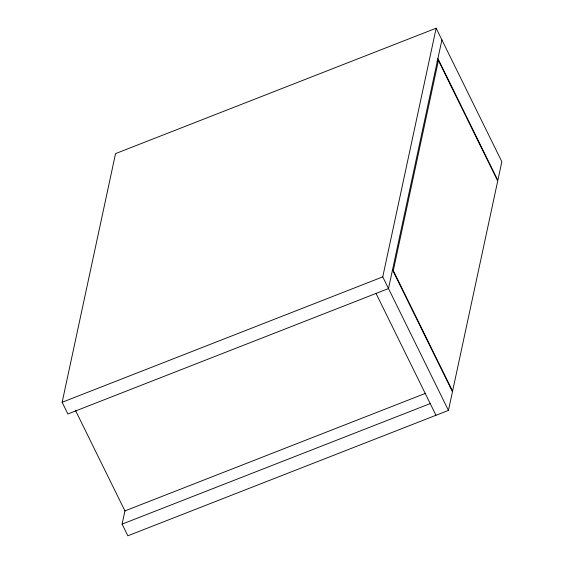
<?xml version="1.0" encoding="UTF-8"?>
<svg xmlns="http://www.w3.org/2000/svg" width="564" height="564" viewBox="0 0 564 564"><rect width="100%" height="100%" fill="white"/><g stroke="black" fill="none" stroke-linecap="round" stroke-linejoin="round"><path stroke-width="0.85" d="M441.908 39.882L388.497 288.564L67.891 413.969L62.146 402.28L115.549 153.605L436.155 28.2L501.854 161.72L497.85 180.367L437.904 58.536M392.502 269.909L452.455 391.747L448.45 410.395L127.845 535.8L122.092 524.118L125.053 510.349M448.45 410.395L382.752 276.882L436.155 28.2M438.425 60.489L393.291 270.621L452.589 391.12L497.716 180.988L438.425 60.489L436.867 61.102M62.146 402.28L382.752 276.882M425.693 393.263L124.933 510.906L75.379 410.197M122.092 524.118L430.233 403.591M376.033 293.435L435.979 415.273"/></g></svg>
